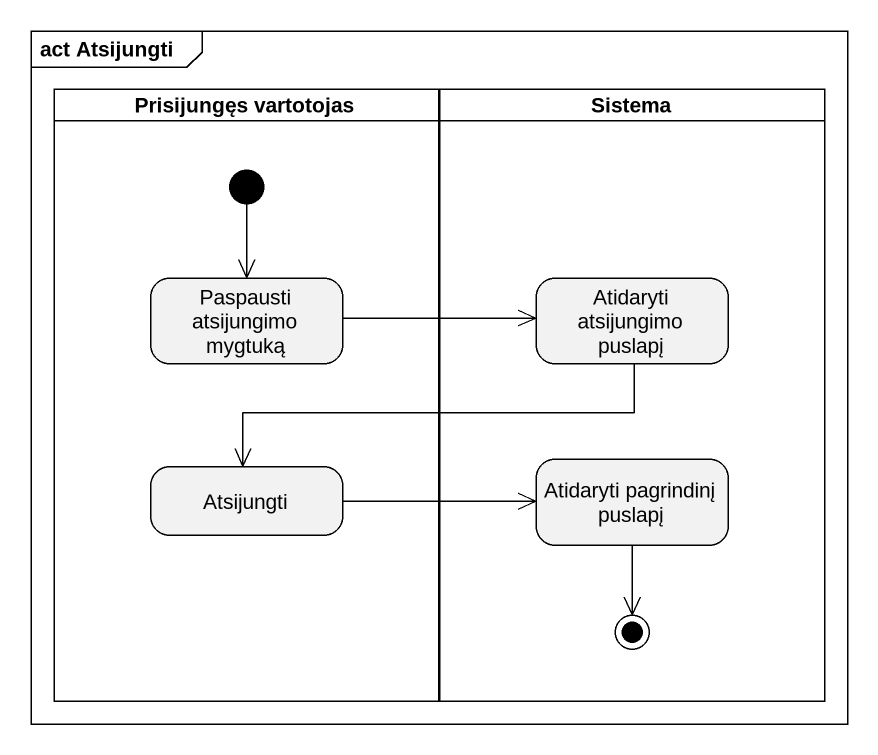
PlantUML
@startuml
mainframe act Atsijungti
hide empty description
state "Prisijungęs vartotojas" as Prisijungęs_vartotojas <<partition>> {
  state "Paspausti atsijungimo mygtuką" as Paspausti_atsijungimo
  state Atsijungti
  [*] --> Paspausti_atsijungimo
}
state Sistema <<partition>> {
  state "Atidaryti atsijungimo puslapį" as Atidaryti_atsijungimo
  state "Atidaryti pagrindinį puslapį" as Atidaryti_pagrindinį_puslapį
  Atidaryti_pagrindinį_puslapį --> [*]
}
Paspausti_atsijungimo -right-> Atidaryti_atsijungimo
Atidaryti_atsijungimo -left-> Atsijungti
Atsijungti -right-> Atidaryti_pagrindinį_puslapį
@enduml
